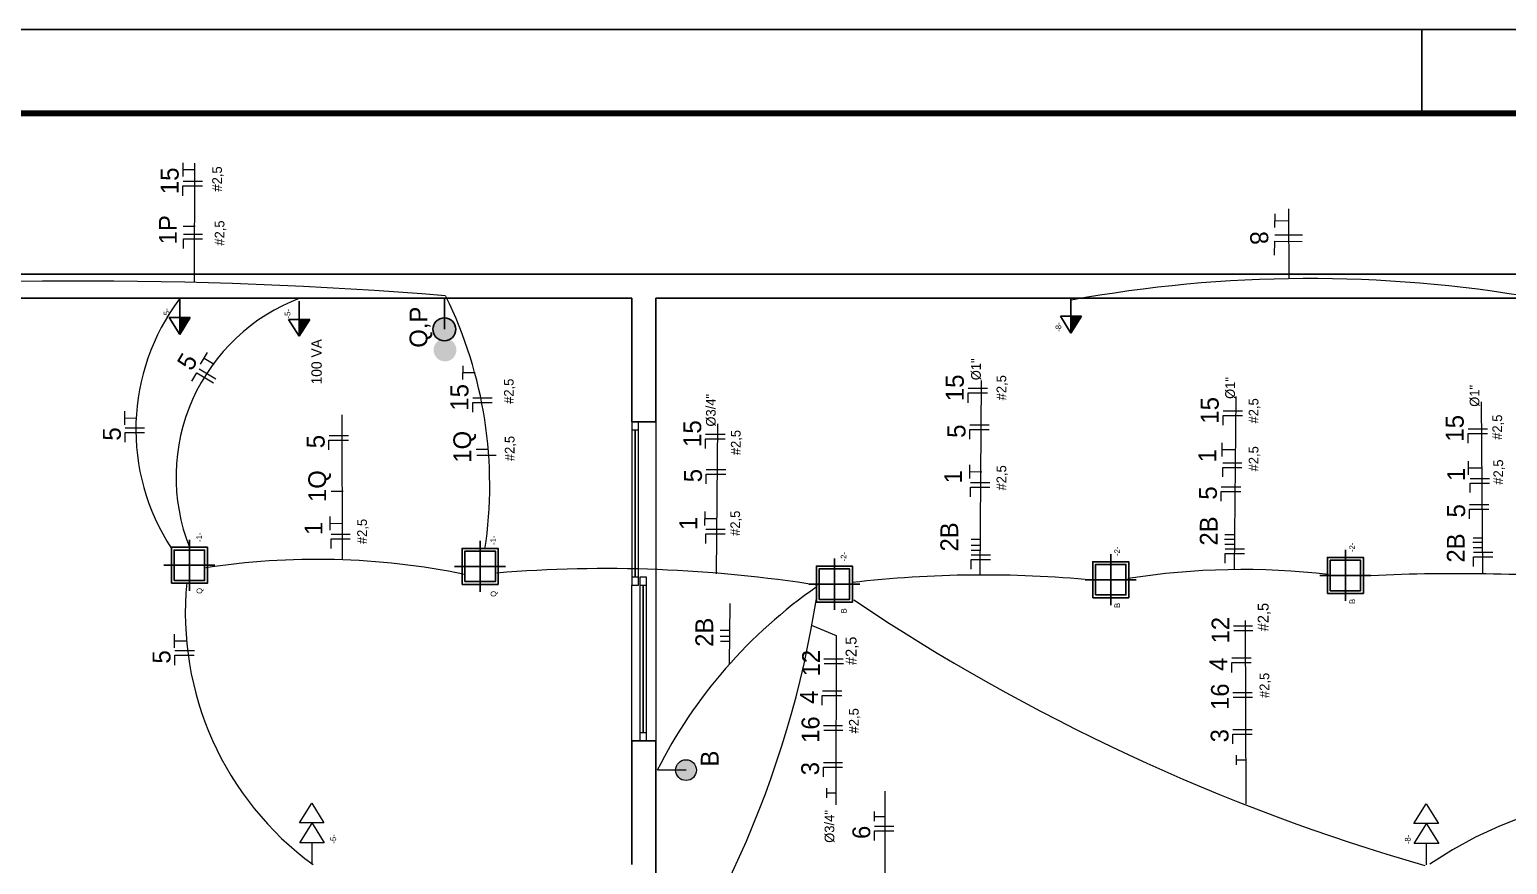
# Model space of a CAD drawing. Extents: x 419.58 to 420, y 0 to 0.295.
# Drawn here: x 419.6737 to 419.7972, y 0.2252 to 0.295 of the extents above; entities that cross this region are included whole.
import ezdxf

# ---------------------------------------------------------------- set-up
doc = ezdxf.new("R2010")
doc.units = 0
doc.header["$MEASUREMENT"] = 0
doc.linetypes.add('DASHDOT', pattern=[1, 0.5, -0.25, 0, -0.25])
doc.linetypes.add('DASHED', pattern=[1.905, 1.27, -0.635])
doc.layers.get('0').update_dxf_attribs({"linetype": 'CONTINUOUS'})
doc.layers.add('08', color=8, linetype='CONTINUOUS')
for name, color, linetype, lineweight in [('A-AREA-IDEN', 32, 'CONTINUOUS', 9), ('A-DETL', 94, 'CONTINUOUS', 9), ('A-GLAZ', 151, 'CONTINUOUS', 9), ('A-WALL', 18, 'CONTINUOUS', 9), ('AL2', 19, 'CONTINUOUS', 20)]:
    doc.layers.add(name, color=color, linetype=linetype, lineweight=lineweight)

# ---------------------------------------------------------------- blocks, each defined once
blk = doc.blocks.new('Janela de correr - 2 Painéis - _200x100_MultiNucleo-384144-00-Térreo')
at = {"layer": 'A-GLAZ', "lineweight": 18}
for p, q in [((0.02500000000002059, 0.01500000000000327), (-0.02500000000000865, 0.01500000000000343)), ((-0.02500000000000864, 0.01500000000000343), (-0.02500000000000877, -0.02499999999999655)), ((0.02500000000002047, -0.02499999999999672), (0.02500000000002059, 0.01500000000000328)), ((0.9499999999999623, 0.01500000000000028), (0.9499999999999622, -0.02499999999999971)), ((0.9999999999999916, 0.01500000000000012), (0.9499999999999623, 0.01500000000000028)), ((-0.9499999999999771, -0.03500000000003602), (-1.000000000000007, -0.03500000000003602)), ((-1.000000000000007, -0.075), (-0.9499999999999771, -0.075)), ((-0.9499999999999771, -0.075), (-0.9499999999999771, -0.03500000000003602)), ((-0.02500000000004399, -0.05499999999999928), (-0.9500000000000439, -0.05499999999999629)), ((-0.9500000000000439, -0.05499999999999629), (-0.02500000000004399, -0.05499999999999928)), ((-0.02500000000000877, -0.02499999999999656), (0.02500000000002047, -0.02499999999999672)), ((-0.02500000000003684, -0.03500000000003602), (-0.02500000000003682, -0.075)), ((0.02499999999999256, -0.03500000000003602), (-0.02500000000003684, -0.03500000000003602)), ((-0.02500000000003682, -0.075), (0.02499999999999273, -0.075)), ((0.02499999999995605, -0.004999999999996726), (0.949999999999956, -0.004999999999999716)), ((0.949999999999956, -0.004999999999999716), (0.02499999999995601, -0.004999999999996726)), ((0.02499999999999273, -0.075), (0.02499999999999256, -0.03500000000003602)), ((0.9499999999999622, -0.02499999999999971), (0.9999999999999912, -0.02499999999999986))]:
    blk.add_line(p, q, dxfattribs=at)
at = {"layer": 'A-GLAZ'}
for p, q in [((0.9499999999999624, 0.01500000000000028), (0.02500000000002044, 0.01500000000000327)), ((-0.02500000000003676, -0.03500000000003602), (-0.949999999999977, -0.03500000000003602)), ((-0.949999999999977, -0.075), (-0.02500000000003682, -0.075)), ((0.02500000000002044, -0.02499999999999672), (0.9499999999999623, -0.02499999999999971))]:
    blk.add_line(p, q, dxfattribs=at)
blk = doc.blocks.new('A$C2d1ab4d6')
for points in [[(27.33165064993955, 157.931650649939), (27.33165064993955, 27.33165064993864), (157.9316506499381, 27.33165064993864), (157.9316506499381, 157.931650649939)], [(37.33165064993955, 147.931650649939), (37.33165064993955, 37.33165064993864), (147.9316506499381, 37.33165064993864), (147.9316506499381, 147.931650649939)]]:
    blk.add_lwpolyline(points, close=True)
at = {"layer": '08', "linetype": 'DASHDOT'}
for p, q in [((92.63165064993882, 185.2633012998776), (92.63165064993882, 0)), ((185.2633012998776, 92.63165064993882), (0, 92.63165064993882))]:
    blk.add_line(p, q, dxfattribs=at)

msp = doc.modelspace()

# ---------------------------------------------------------------- hatches: boundary and pattern name
at = {"ltscale": 50}
h = msp.add_hatch(color=1, dxfattribs=at)
h.dxf.hatch_style = 1
h.paths.add_polyline_path([(419.6871270569955, 0.2709310102817426), (419.6862442026642, 0.2709310102817426), (419.6862442026642, 0.2695184433517852)])
h = msp.add_hatch(color=1, dxfattribs=at)
h.dxf.hatch_style = 1
h.paths.add_polyline_path([(419.6971036506467, 0.2707761882520003), (419.6962207963155, 0.2707761882520003), (419.6962207963155, 0.2693636213220429)])
h = msp.add_hatch(color=1)
h.dxf.hatch_style = 1
h.paths.add_polyline_path([(419.7083563337048, 0.2708978835935341, 1), (419.7083563337048, 0.268993775462377, 1)])
h = msp.add_hatch(color=1, dxfattribs=at)
h.dxf.hatch_style = 1
h.paths.add_polyline_path([(419.7615790584022, 0.2710405342329523), (419.7606962040709, 0.2710405342329523), (419.7606962040709, 0.2696279673029949)])
h = msp.add_hatch(color=1)
h.dxf.hatch_style = 1
h.paths.add_polyline_path([(419.7084087612339, 0.2672652970515514, 1), (419.7084087612339, 0.2691694051826516, 1)])
at = {"true_color": 0x000000}
h = msp.add_hatch(color=18, dxfattribs=at)
h.dxf.hatch_style = 1
h.paths.add_polyline_path([(419.7285430024614, 0.2322396476005792, 1), (419.7285430024614, 0.2339753321198828, 1)])

# ---------------------------------------------------------------- linework, layer by layer
for p, q in [((419.58, 0.2950000000000568), (420, 0.2950000000000568)), ((419.79, 0.2950000000000568), (419.79, 0.2880000000000568))]:
    msp.add_line(p, q)
at = {"color": 1, "ltscale": 63}
for p, q in [((419.6862442026642, 0.2724450715831495), (419.6862442026642, 0.2709310102817426)), ((419.6962207963155, 0.2722902495534072), (419.6962207963155, 0.2707761882520003)), ((419.7606962040709, 0.2725545955343591), (419.7606962040709, 0.2710405342329523)), ((419.685361348333, 0.2709310102817426), (419.6871270569955, 0.2709310102817426)), ((419.6862442026642, 0.2695184433517852), (419.685361348333, 0.2709310102817426)), ((419.6871270569955, 0.2709310102817426), (419.6862442026642, 0.2695184433517852)), ((419.6862442026642, 0.2695184433517852), (419.6862442026642, 0.2709310102817426)), ((419.6953379419842, 0.2707761882520003), (419.6971036506467, 0.2707761882520003)), ((419.6962207963155, 0.2693636213220429), (419.6953379419842, 0.2707761882520003)), ((419.6971036506467, 0.2707761882520003), (419.6962207963155, 0.2693636213220429)), ((419.6962207963155, 0.2693636213220429), (419.6962207963155, 0.2707761882520003)), ((419.7598133497397, 0.2710405342329523), (419.7615790584022, 0.2710405342329523)), ((419.7606962040709, 0.2696279673029949), (419.7598133497397, 0.2710405342329523)), ((419.7615790584022, 0.2710405342329523), (419.7606962040709, 0.2696279673029949)), ((419.7606962040709, 0.2696279673029949), (419.7606962040709, 0.2710405342329523))]:
    msp.add_line(p, q, dxfattribs=at)
at = {"color": 1}
msp.add_line((419.7083563337048, 0.2699458295279555), (419.7083563337048, 0.2725545955343591), dxfattribs=at)
at = {"const_width": 0.0005}
msp.add_lwpolyline([(419.605, 0.00700000000005679), (419.605, 0.2880000000000568), (419.993, 0.2880000000000568), (419.993, 0.007000000000056843)], close=True, dxfattribs=at)
at = {"color": 1}
msp.add_circle((419.7083563337048, 0.2699458295279555), 0.0009520540655516186, dxfattribs=at)
at = {"layer": 'A-AREA-IDEN', "color": 251, "true_color": 0x636466}
for p, q in [((419.686525340607, 0.2827123808764895), (419.6865346610663, 0.2838624593840109)), ((419.6865320425424, 0.2833007880224159), (419.6875321755903, 0.2832924793161737)), ((419.6874797231574, 0.2738533413801747), (419.6875040055836, 0.2838453480347312)), ((419.6865199057338, 0.2811159750535808), (419.6865199057338, 0.2819282134178707)), ((419.6865199057338, 0.2819282134178707), (419.6881443824624, 0.2819282134178707)), ((419.686521224318, 0.282318446908107), (419.6881457010466, 0.282318446908107)), ((419.7777377688452, 0.2784471603750376), (419.7777470893045, 0.2795972388825589)), ((419.7777444707805, 0.2790355675209639), (419.7788953767076, 0.2790262403561314)), ((419.7789293024721, 0.2741731377367955), (419.7789008660437, 0.2800075185473361)), ((419.6865417086431, 0.2785768133182387), (419.6875481484312, 0.2785751870807189)), ((419.6865540036782, 0.2779015921379937), (419.6881627411548, 0.2779015921379937)), ((419.7777326098597, 0.2778532528018332), (419.7800327668747, 0.2778346118832928)), ((419.6865526978695, 0.2767107708089043), (419.6865526978695, 0.2775151395472335)), ((419.6865526978695, 0.2775151395472335), (419.6881614353462, 0.2775151395472335)), ((419.7777169444272, 0.2761506433133718), (419.7777262648865, 0.2773007218208932)), ((419.7777262648865, 0.2773007218208932), (419.7800264219015, 0.277282080902296)), ((419.6879739388228, 0.2670357542986608), (419.6885658498123, 0.2680218622161306)), ((419.6882784400489, 0.2675392886953318), (419.6891358774581, 0.2670243748796679)), ((419.7099092427039, 0.2657530828380459), (419.7099185631632, 0.2669031613455672)), ((419.6872617987724, 0.2656089405060129), (419.6876768464533, 0.2663071285774095)), ((419.6876768464533, 0.2663071285774095), (419.6890732225961, 0.2654770332156318)), ((419.6878773862603, 0.2666418937209301), (419.6892737624031, 0.2658117983592092)), ((419.7099159446392, 0.2663414899839722), (419.7109160776872, 0.2663331812777301)), ((419.7531279202274, 0.249383683613587), (419.7532248868168, 0.2656821613268789)), ((419.710731879778, 0.2642216887506947), (419.7123563565066, 0.2642216887506947)), ((419.7521103763105, 0.2638132631444705), (419.7521103763105, 0.2646255015087604)), ((419.7521103763105, 0.2646255015087604), (419.7537348530391, 0.2646255015087604)), ((419.7521116948947, 0.2650157349989968), (419.7537361716232, 0.2650157349989968)), ((419.7743666100736, 0.2498544208322642), (419.7744894032471, 0.2643221323805847)), ((419.6816512769828, 0.261950973991361), (419.6816605974421, 0.2631010524988824)), ((419.7107305611938, 0.2630192168961685), (419.7107305611938, 0.2638314552604584)), ((419.7107305611938, 0.2638314552604584), (419.7123550379224, 0.2638314552604584)), ((419.7734061592881, 0.2631349197479835), (419.7750306360167, 0.2631349197479835)), ((419.7951022904946, 0.2495117660810138), (419.7949906544055, 0.2638751382297642)), ((419.6816579789181, 0.2625393811372874), (419.6826581119661, 0.2625310724310452)), ((419.6998373847694, 0.2507617963211715), (419.6998306698575, 0.2628051389884831)), ((419.7310897208967, 0.249498639091712), (419.7311980131229, 0.2620606864796855)), ((419.752253153892, 0.2619554552064756), (419.7538776306205, 0.2619554552064756)), ((419.7734048407039, 0.2619324478935141), (419.7734048407039, 0.262744686257804)), ((419.7734048407039, 0.262744686257804), (419.7750293174325, 0.262744686257804)), ((419.6816919602329, 0.2605190913662909), (419.6816919602329, 0.2613313297305808)), ((419.6816919602329, 0.2613313297305808), (419.6833164369615, 0.2613313297305808)), ((419.681693278817, 0.2617215632208172), (419.6833177555457, 0.2617215632208172)), ((419.69871668132, 0.259882529959782), (419.69871668132, 0.2606947683241287)), ((419.69871668132, 0.2606947683241287), (419.7003411580486, 0.2606947683241287)), ((419.6987179999042, 0.2610850018143083), (419.7003424766328, 0.2610850018143083)), ((419.7301771199059, 0.2599896274581965), (419.7301771199059, 0.2608018658224864)), ((419.7301771199059, 0.2608018658224864), (419.7318015966345, 0.2608018658224864)), ((419.73017843849, 0.2611920993127228), (419.7318029152187, 0.2611920993127228)), ((419.7522518353078, 0.2607529833519493), (419.7522518353078, 0.2615652217162392)), ((419.7522518353078, 0.2615652217162392), (419.7538763120364, 0.2615652217162392)), ((419.793874251762, 0.2604340066190503), (419.793874251762, 0.2612462449833401)), ((419.793874251762, 0.2612462449833401), (419.7954987284907, 0.2612462449833401)), ((419.7938755703462, 0.2616364784735765), (419.7955000470748, 0.2616364784735765)), ((419.7110142418092, 0.2599329823527228), (419.7120206815973, 0.259931356115203)), ((419.7110651392099, 0.2594324255875904), (419.7126738766866, 0.2594324255875904)), ((419.7733271520368, 0.2593136590639915), (419.7733364724961, 0.2604637375715129)), ((419.7733338539721, 0.2599020662099178), (419.7744847598991, 0.2598927390450854)), ((419.7302366760778, 0.258243340384638), (419.7318611528064, 0.258243340384638)), ((419.7522464991362, 0.2574697659097751), (419.7522558195955, 0.2586198444172965)), ((419.7522532010715, 0.2580581730557014), (419.7532533341195, 0.2580498643494025)), ((419.7733760513889, 0.2576068252083132), (419.7733760513889, 0.2584111939466425)), ((419.7733760513889, 0.2584111939466425), (419.7749847888656, 0.2584111939466425)), ((419.7733773571975, 0.2587976465374027), (419.7749860946743, 0.2587976465374027)), ((419.7939055893398, 0.2577831744054038), (419.7939149097991, 0.2589332529129251)), ((419.7939122912751, 0.2583715815513301), (419.7950631972021, 0.2583622543864408)), ((419.7302353574936, 0.2570408685301118), (419.7302353574936, 0.2578531068944017)), ((419.7302353574936, 0.2578531068944017), (419.7318598342222, 0.2578531068944017)), ((419.7523192740128, 0.2571511786185852), (419.7539280114896, 0.2571511786185852)), ((419.7940608507208, 0.2562975608925626), (419.7940608507208, 0.2571019296308918)), ((419.7940608507208, 0.2571019296308918), (419.7956695881975, 0.2571019296308918)), ((419.7940621565294, 0.257488382221652), (419.7956708940062, 0.257488382221652)), ((419.6989085932858, 0.2564182277168356), (419.6999150330739, 0.2564166014793159)), ((419.7523179682042, 0.2559603572894389), (419.7523179682042, 0.256764726027825)), ((419.7523179682042, 0.256764726027825), (419.7539267056809, 0.256764726027825)), ((419.7732568679703, 0.2555867780054655), (419.7732568679703, 0.2563990163697554)), ((419.7732568679703, 0.2563990163697554), (419.7748813446989, 0.2563990163697554)), ((419.7732581865545, 0.2567892498599917), (419.7748826632831, 0.2567892498599917)), ((419.7301202991187, 0.2535617219910478), (419.730129619578, 0.2547118004985123)), ((419.7939934292137, 0.254098510472943), (419.7939934292137, 0.2549107488372329)), ((419.7939934292137, 0.2549107488372329), (419.7956179059424, 0.2549107488372329)), ((419.7939947477979, 0.2553009823274692), (419.7956192245265, 0.2553009823274692)), ((419.6988160379644, 0.2531483324124224), (419.6988253584237, 0.2542984109199438)), ((419.6988227398997, 0.2537367395583487), (419.6998228729477, 0.2537284308521066)), ((419.730127001054, 0.2541501291369173), (419.7311271341019, 0.2541418204306751)), ((419.7301930739953, 0.253243134699801), (419.731801811472, 0.253243134699801)), ((419.6988875070324, 0.251638923792143), (419.6988875070324, 0.2524432925304723)), ((419.6988875070324, 0.2524432925304723), (419.7004962445091, 0.2524432925304723)), ((419.6988888128411, 0.2528297451212325), (419.7004975503177, 0.2528297451212325)), ((419.7301917681867, 0.2520523133707115), (419.7301917681867, 0.2528566821090976)), ((419.7301917681867, 0.2528566821090976), (419.7318005056634, 0.2528566821090976)), ((419.7523554242123, 0.2524128437248692), (419.7531597929507, 0.2524128437248692)), ((419.7523737264937, 0.2519016196968096), (419.753178673932, 0.2519016196968096)), ((419.7735308856886, 0.2524197973747278), (419.7743358331269, 0.2524197973747278)), ((419.7735474739663, 0.2519825690102948), (419.7743518427047, 0.2519825690102948)), ((419.7735616595575, 0.2528061330076525), (419.7743660282958, 0.2528061330076525)), ((419.7942706548657, 0.2521504664209147), (419.795075602304, 0.2521504664209147)), ((419.7943119333578, 0.2525254053813342), (419.7951163020961, 0.2525254053813342)), ((419.7523590799224, 0.2515029963549296), (419.7531634486608, 0.2515029963549296)), ((419.7523669789049, 0.2499104154426846), (419.7523669789049, 0.2507147841810138)), ((419.7523669789049, 0.2507147841810138), (419.7539757163817, 0.2507147841810138)), ((419.7523682847136, 0.251101236771774), (419.7539770221903, 0.251101236771774)), ((419.7735850292327, 0.2504078359666551), (419.7735850292327, 0.2512122047049843)), ((419.7735850292327, 0.2512122047049843), (419.7751937667094, 0.2512122047049843)), ((419.7735863350413, 0.2515986572957445), (419.775195072518, 0.2515986572957445)), ((419.7942872431434, 0.2517132380564817), (419.7950916118818, 0.2517132380564817)), ((419.7943209108292, 0.2501276807759041), (419.7943209108292, 0.2509320495142333)), ((419.7943209108292, 0.2509320495142333), (419.7959296483059, 0.2509320495142333)), ((419.7943222166379, 0.2513185021049935), (419.7959309541145, 0.2513185021049935)), ((419.7321798582907, 0.2419763017906575), (419.7322226379882, 0.2470283062332896)), ((419.6858018210887, 0.2433203285597187), (419.685811141548, 0.2444704070672401)), ((419.731394492481, 0.2448009609952919), (419.7321988612193, 0.2448009609952919)), ((419.7390836576223, 0.2451879517719249), (419.7410926776907, 0.2443688094261347)), ((419.7742706253378, 0.2451586812109667), (419.7758793628145, 0.2451586812109667)), ((419.7742965715397, 0.2447655471916619), (419.7759053090164, 0.2447655471916619)), ((419.775324074946, 0.2302767717557117), (419.775294007365, 0.2456228467155483)), ((419.685808523024, 0.2439087357056451), (419.6868086560719, 0.243900426999403)), ((419.7313968418858, 0.2443124291673371), (419.7322017893242, 0.2443124291673371)), ((419.7314134301636, 0.2438752008029041), (419.732217798902, 0.2438752008029041)), ((419.7410926776907, 0.2443688094261347), (419.7410573360494, 0.230212008472563)), ((419.6858425043388, 0.2418884459346486), (419.6858425043388, 0.2427006842989954)), ((419.6858425043388, 0.2427006842989954), (419.6874669810674, 0.2427006842989954)), ((419.6858438229229, 0.2430909177891749), (419.6874682996515, 0.2430909177891749)), ((419.7400662345336, 0.242406618963912), (419.7416749720103, 0.242406618963912)), ((419.7400921807355, 0.2420134849446072), (419.7417009182122, 0.2420134849446072)), ((419.7741346238486, 0.2412774359721652), (419.7741346238486, 0.2420896743364551)), ((419.7741346238486, 0.2420896743364551), (419.7757591005771, 0.2420896743364551)), ((419.7741359424327, 0.2424799078266915), (419.7757604191613, 0.2424799078266915)), ((419.7399315516286, 0.2397278455796368), (419.7415560283571, 0.2397278455796368)), ((419.774222261661, 0.2395999281459353), (419.7758309991377, 0.2395999281459353)), ((419.7399302330444, 0.2385253737251105), (419.7399302330444, 0.2393376120894004)), ((419.7399302330444, 0.2393376120894004), (419.741554709773, 0.2393376120894004)), ((419.7742482078629, 0.2392067941266305), (419.7758569453396, 0.2392067941266305)), ((419.7400178708568, 0.2368478658988806), (419.7416266083334, 0.2368478658988806)), ((419.7400438170587, 0.2364547318795758), (419.7416525545354, 0.2364547318795758)), ((419.7742204175719, 0.2353100939816954), (419.7742204175719, 0.2361144627200247)), ((419.7742204175719, 0.2361144627200247), (419.7758291550486, 0.2361144627200247)), ((419.7742217233805, 0.2365009153107849), (419.7758304608573, 0.2365009153107849)), ((419.7400160267677, 0.2325580317346407), (419.7400160267677, 0.23336240047297)), ((419.7400160267677, 0.23336240047297), (419.7416247642444, 0.23336240047297)), ((419.7400173325764, 0.2337488530637302), (419.7416260700531, 0.2337488530637302)), ((419.7745222230009, 0.2335441041097965), (419.7745222230009, 0.2343484728481258)), ((419.7745235751173, 0.233955648985102), (419.7753285225556, 0.233955648985102)), ((419.7403178321968, 0.2307920418627418), (419.7403178321968, 0.2315964106010711)), ((419.7403191843131, 0.2312035867380473), (419.7411241317515, 0.2312035867380473)), ((419.745166688113, 0.2241573960716323), (419.745166688113, 0.2313355044234982)), ((419.744289128935, 0.2288315930126714), (419.744289128935, 0.2296359617510575)), ((419.7442904810514, 0.2292431378879769), (419.7450954284897, 0.2292431378879769)), ((419.7442920943957, 0.2284211688360074), (419.7459008318725, 0.2284211688360074)), ((419.7442907885871, 0.227230347506918), (419.7442907885871, 0.228034716245304)), ((419.7442907885871, 0.228034716245304), (419.7458995260638, 0.228034716245304))]:
    msp.add_line(p, q, dxfattribs=at)
at = {"layer": 'A-AREA-IDEN', "color": 150}
for centre, radius, start, end in [((419.7806171802285, 0.1638670521572863), 0.11032233585404, 80.1375222546496, 100.3953646987995), ((419.6780617297077, -0.09956670889596353), 0.3735480477291402, 85.33247532967759, 95.0625355330378), ((419.7007088580483, 0.261578937453578), 0.01812611793350405, 142.9943773000482, 213.3133052131467), ((419.7019199452814, 0.2575933467361438), 0.01597788449555091, 110.6217817678786, 201.4869549124451), ((419.676200914237, 0.2569064447451979), 0.03594601638018546, 351.4502620516146, 26.06862074112623), ((419.697717841291, 0.1898118872973669), 0.06090769688333959, 78.33220965608957, 98.91579001831278), ((419.7218533477468, 0.1373306442760622), 0.1126184680123712, 80.96494205462092, 94.64804737497009), ((419.7534138153703, 0.1526575287851983), 0.09675700952717038, 84.59581429834363, 96.53220185558946), ((419.7750316988279, 0.1887896430754381), 0.06108182372730805, 83.24372620071226, 99.01353763279195), ((419.7929411067469, 0.09996054049747728), 0.1495647762609962, 85.15455111909431, 93.00184552784954), ((419.7127786907918, 0.2462409881657095), 0.02606403284731175, 174.4346760991955, 233.7989803783483), ((419.7631605657775, 0.2143671038243156), 0.04149512570062449, 124.781745416961, 153.1717058833613), ((419.6569231474742, 0.2603182668686372), 0.08351650723327692, 320.0820254138517, 351.2271700442179), ((419.8368080731366, 0.3875790125923118), 0.1689697093631342, 236.1008327124009, 254.0089159228113)]:
    msp.add_arc(centre, radius, start, end, dxfattribs=at)
at = {"layer": 'A-AREA-IDEN', "color": 217, "linetype": 'DASHED', "ltscale": 0.1, "true_color": 0x93278f}
msp.add_arc((419.8105147531544, 0.1958828953876264), 0.03543283437079719, 67.4246543250549, 124.031399951237, dxfattribs=at)
at = {"layer": 'A-DETL'}
msp.add_line((419.7366962040709, 0.2725545955343591), (419.7606962040709, 0.2725545955343591), dxfattribs=at)
at = {"layer": 'A-WALL', "lineweight": 25}
for p, q in [((419.9266962040709, 0.2745545955343687), (419.622696204071, 0.2745545955343687)), ((419.6246962040709, 0.2725545955343591), (419.7240295374042, 0.2725545955343591)), ((419.7240295374042, 0.2725545955343591), (419.7240295374042, 0.2622212622010238)), ((419.7260295374043, 0.2725545955343591), (419.8453628707376, 0.2725545955343591)), ((419.7260295374043, 0.2622212622010238), (419.7260295374043, 0.2725545955343591)), ((419.7240295374042, 0.2622212622010238), (419.7260295374043, 0.2622212622010238)), ((419.7260295374043, 0.2355545955343246), (419.7240295374042, 0.2355545955343246)), ((419.7240295374042, 0.2355545955343246), (419.7240295374042, 0.2252212622010461)), ((419.7260295374043, 0.2232212622010366), (419.7260295374043, 0.2355545955343246))]:
    msp.add_line(p, q, dxfattribs=at)
at = {"layer": 'A-WALL'}
for p, q in [((419.7260295374043, 0.2622212622010238), (419.7260295374043, 0.2355545955343246)), ((419.7240295374042, 0.2355545955343246), (419.7240295374042, 0.2485545955343582))]:
    msp.add_line(p, q, dxfattribs=at)
at = {"layer": 'AL2', "color": 1, "ltscale": 63}
for p, q in [((419.7285430024614, 0.233107489860231), (419.7261649889979, 0.233107489860231)), ((419.6962459049622, 0.228691857787112), (419.6972720959581, 0.2303337633805427)), ((419.6972720959581, 0.2303337633805427), (419.698298286954, 0.228691857787112)), ((419.7893552654402, 0.2286558751067105), (419.7903814564361, 0.2302977807001412)), ((419.7903814564361, 0.2302977807001412), (419.791407647432, 0.2286558751067105)), ((419.698298286954, 0.228691857787112), (419.6962459049622, 0.228691857787112)), ((419.6962740343978, 0.2270237120595198), (419.6973002253937, 0.2286656176529505)), ((419.6973002253937, 0.2286656176529505), (419.6983264163896, 0.2270237120595198)), ((419.791407647432, 0.2286558751067105), (419.7893552654402, 0.2286558751067105)), ((419.7893833948759, 0.2269877293791183), (419.7904095858718, 0.228629634972549)), ((419.7904095858718, 0.228629634972549), (419.7914357768677, 0.2269877293791183)), ((419.6983264163896, 0.2270237120595198), (419.6962740343978, 0.2270237120595198)), ((419.6973000990782, 0.2252259453587726), (419.6973002253937, 0.2270237120595198)), ((419.7914357768677, 0.2269877293791183), (419.7893833948759, 0.2269877293791183)), ((419.7904094595563, 0.2251899626783711), (419.7904095858718, 0.2269877293791183))]:
    msp.add_line(p, q, dxfattribs=at)
msp.add_circle((419.7285430024614, 0.233107489860231), 0.0008678422596339486, dxfattribs=at)

# ---------------------------------------------------------------- block references
at = {"xscale": 2.302951320574194e-05, "yscale": 2.302951320574194e-05, "zscale": 2.302951320574194e-05, "rotation": 90}
for p in [(419.6891887063085, 0.2480900875694374, -2.934199972705913e-06), (419.7134740964794, 0.2480042138517433, -2.934199972705913e-06), (419.7430720099858, 0.2465164481326383, -2.934199972705913e-06), (419.7661576513917, 0.2468892995393617, -2.934199972705913e-06), (419.7857617146391, 0.2472418324928753, -2.934199972705913e-06)]:
    msp.add_blockref('A$C2d1ab4d6', p, dxfattribs=at)
at = {"layer": 'A-GLAZ', "xscale": 0.01333333333333333, "yscale": 0.01333333333333333, "zscale": 0.01333333333333333, "rotation": 270}
msp.add_blockref('Janela de correr - 2 Painéis - _200x100_MultiNucleo-384144-00-Térreo', (419.7250295374043, 0.2488879288677026), dxfattribs=at)

# ---------------------------------------------------------------- texts
at = {"layer": 'A-AREA-IDEN', "color": 251, "true_color": 0x636466, "attachment_point": 1}
for s, insert, char_height, rotation in [('15', (419.6846540753604, 0.2812365989450427), 0.001503312859547084, 90), ('#2,5 ', (419.6889631419466, 0.2814580093777295), 0.0008097471393443406, 90), ('1P', (419.6845137493111, 0.2770489891842089), 0.00148874754176268, 90), ('#2,5 ', (419.6891715530043, 0.2769380723628387), 0.0008097471393443406, 90), ('8', (419.7771475184457, 0.2781889854812221), 0.001503312859547084, 273.4294487197508), ('-5-', (419.684903543984, 0.2709150981676771), 0.0004739713684102749, 90), ('Q,P', (419.7054490176426, 0.2684078525062432), 0.00148874754176268, 90), ('-5-', (419.6950210081948, 0.2708568528444744), 0.0004739713684102749, 90), ('-8-', (419.7594126167268, 0.269746150760966), 0.0004739713684102749, 90), ('5', (419.6859444019713, 0.2671535072121856), 0.001503312859547084, 59.27004027737019), ('Ø1" ', (419.7523617775183, 0.26568919370402), 0.0008097471393443406, 90), ('#2,5 ', (419.7133362865771, 0.263716662659931), 0.0008097471393443406, 90), ('15', (419.7502445459371, 0.2639338870359325), 0.001503312859547084, 90), ('#2,5 ', (419.7544829665825, 0.2640111024531961), 0.0008097471393443406, 90), ('Ø1" ', (419.773587958997, 0.2641313016820845), 0.0008097471393443406, 90), ('15', (419.7088647308204, 0.2631398407875736), 0.001503312859547084, 90), ('Ø3/4" ', (419.7302118831774, 0.261816370088809), 0.0008097471393443406, 90), ('Ø1" ', (419.7940106487517, 0.2634731272773365), 0.0008097471393443406, 90), ('15', (419.7715390103305, 0.2620530717849192), 0.001503312859547084, 90), ('#2,5 ', (419.7755519990033, 0.2620781918105308), 0.0008097471393443406, 90), ('15', (419.7283112895325, 0.2601102513496585), 0.001503312859547084, 90), ('5', (419.7503860049344, 0.2608736072434112), 0.001503312859547084, 90), ('15', (419.7920084213886, 0.2605546305105122), 0.001503312859547084, 90), ('#2,5 ', (419.7959088297684, 0.2607140755151818), 0.0008097471393443406, 90), ('5', (419.6798261298595, 0.2606397152577529), 0.001503312859547084, 90), ('5', (419.6968508509466, 0.260003153851244), 0.001503312859547084, 90), ('1Q', (419.7091062033099, 0.2588030465012707), 0.00148874754176268, 90), ('#2,5 ', (419.7134055579214, 0.2589320643373298), 0.0008097471393443406, 90), ('#2,5 ', (419.7322929181954, 0.2594280998688419), 0.0008097471393443406, 90), ('1', (419.7713460144303, 0.2588282596878457), 0.00148874754176268, 90), ('#2,5 ', (419.7755519990033, 0.2580711048389048), 0.0008097471393443406, 90), ('1Q', (419.6969871467115, 0.2555136753762781), 0.00148874754176268, 90), ('5', (419.7283695271202, 0.2571614924215737), 0.001503312859547084, 90), ('1', (419.7501161273713, 0.2570749154389205), 0.00148874754176268, 90), ('#2,5 ', (419.7544829665825, 0.2564795391925827), 0.0008097471393443406, 90), ('1', (419.7921337721191, 0.2572691142190706), 0.00148874754176268, 90), ('#2,5 ', (419.7959940071759, 0.2569627594197641), 0.0008097471393443406, 90), ('5', (419.7713910375969, 0.2557074018968706), 0.001503312859547084, 90), ('#2,5 ', (419.7322497297278, 0.2526837858064823), 0.0008097471393443406, 90), ('5', (419.7921275988404, 0.2542191343644049), 0.001503312859547084, 90), ('1', (419.6966856661995, 0.2527534819415678), 0.00148874754176268, 90), ('#2,5 ', (419.701074563042, 0.2519978696873295), 0.0008097471393443406, 90), ('1', (419.7279899273537, 0.2531668715201931), 0.00148874754176268, 90), ('2B', (419.7497910332057, 0.2513805471742785), 0.00148874754176268, 90), ('2B', (419.7714647134105, 0.2518735183123795), 0.00148874754176268, 90), ('-1-', (419.6876388125959, 0.2521812095266682), 0.0004739713684102749, 90), ('-1-', (419.7122074233855, 0.2519307549177938), 0.0004739713684102749, 90), ('-2-', (419.7839499073048, 0.2513392293535617), 0.0004739713684102749, 90), ('2B', (419.7921041775034, 0.2504514191322755), 0.00148874754176268, 90), ('-2-', (419.7414694248864, 0.2505501071714775), 0.0004739713684102749, 90), ('-2-', (419.7643135947612, 0.2510104349792073), 0.0004739713684102749, 90), ('Q', (419.6876547658198, 0.2478382406101218), 0.0004739713684102749, 90), ('Q', (419.7122233766094, 0.2475877860012474), 0.0004739713684102749, 90), ('B', (419.7643295479851, 0.2466674660626609), 0.0004739713684102749, 90), ('#2,5 ', (419.7762978773215, 0.2447051289886417), 0.0009142613757026451, 90), ('B', (419.7839658605287, 0.2469962604370153), 0.0004739713684102749, 90), ('2B', (419.7293237861435, 0.2434110856234497), 0.00148874754176268, 90), ('B', (419.7414853781104, 0.2462071382549311), 0.0004739713684102749, 90), ('12', (419.77244751304, 0.2436941810516373), 0.00148874754176268, 90), ('#2,5 ', (419.7418746147173, 0.2418860445132509), 0.0009142613757026451, 90), ('5', (419.6839766739653, 0.2420090698261106), 0.001503312859547084, 90), ('12', (419.7382431222358, 0.2409421188045826), 0.00148874754176268, 90), ('4', (419.7722687934752, 0.2413980598635703), 0.001503312859547084, 90), ('#2,5 ', (419.77645586215, 0.2391358980495966), 0.0008097471393443406, 90), ('4', (419.738064402671, 0.2386459976165156), 0.001503312859547084, 90), ('16', (419.7723991493631, 0.2381354279866059), 0.00148874754176268, 90), ('16', (419.738194758559, 0.2353833657395512), 0.00148874754176268, 90), ('#2,5 ', (419.7421552854664, 0.236178402341011), 0.0008097471393443406, 90), ('3', (419.7723726648809, 0.2354295491707603), 0.00148874754176268, 90), ('B', (419.7297790027952, 0.2334105965140338), 0.00148874754176268, 90), ('3', (419.7381682740767, 0.2326774869237056), 0.00148874754176268, 90), ('Ø3/4" ', (419.740122905256, 0.2270332108915909), 0.0008097471393443406, 90), ('-5-', (419.6988389745638, 0.2269700510168491), 0.0004739713684102749, 90), ('6', (419.742443035896, 0.2273498026959828), 0.00148874754176268, 90), ('-8-', (419.7885961548552, 0.2269249213521789), 0.0004739713684102749, 90)]:
    msp.add_mtext(s, dxfattribs=dict(at, insert=insert, char_height=char_height, rotation=rotation))
at = {"layer": 'A-AREA-IDEN', "insert": (419.6972461800538, 0.265338061345517), "char_height": 0.0008640095097523917, "attachment_point": 1, "rotation": 90}
msp.add_mtext_dynamic_manual_height_columns('100 VA', width=0.006017528984288483, gutter_width=0.004320047548761958, heights=[0], dxfattribs=at)

doc.saveas('drawing.dxf')
